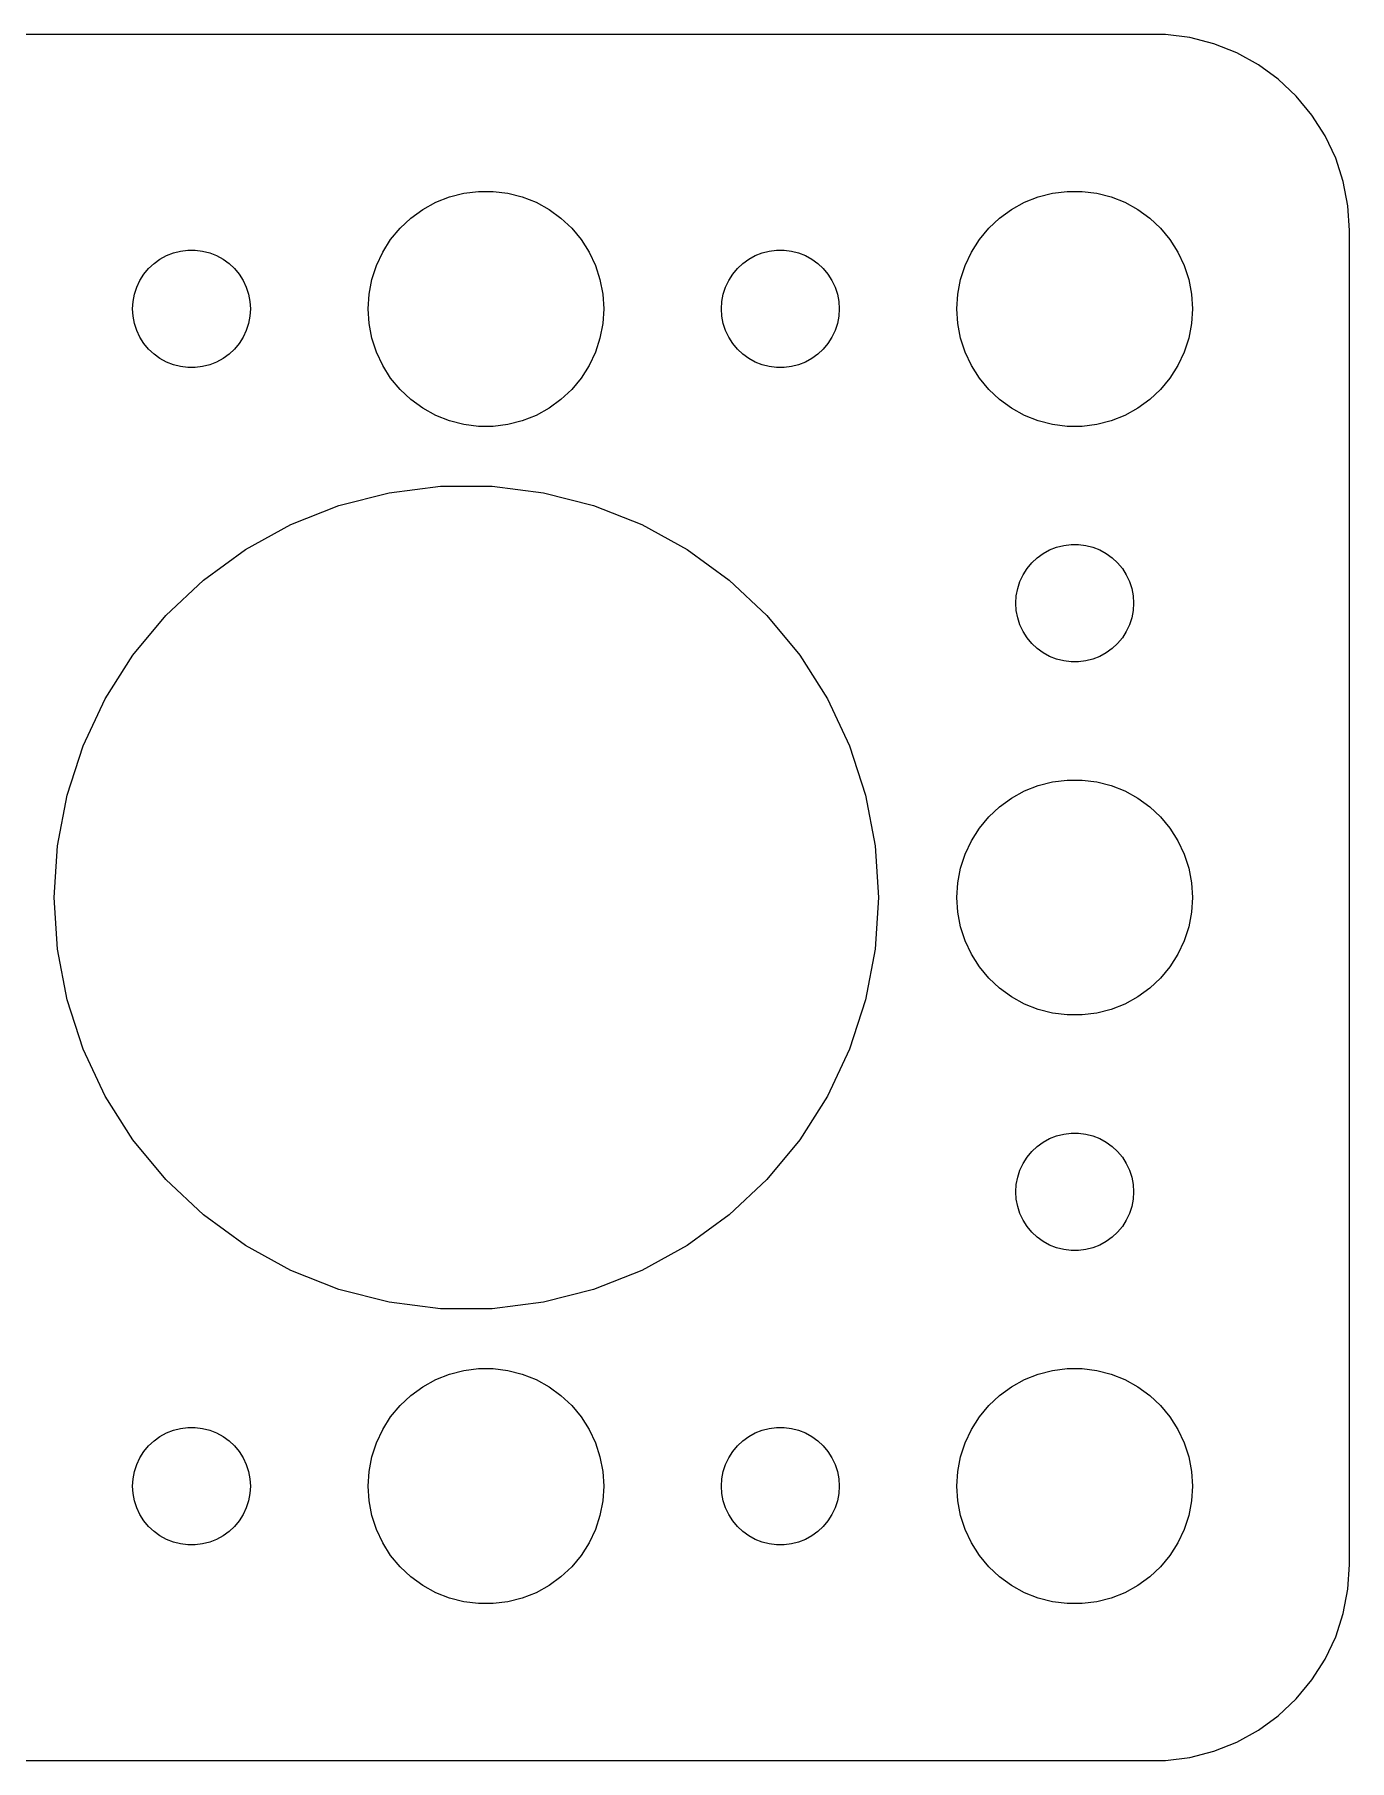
# Model space of a CAD drawing. Header units: metres. Extents: x -74 to 74, y -22 to 22.
# Drawn here: x 41 to 74.5, y -21.99 to 21.99 of the extents above; entities that cross this region are included whole.
import ezdxf

# ---------------------------------------------------------------- set-up
doc = ezdxf.new("R2010")
doc.units = ezdxf.units.M

msp = doc.modelspace()

# ---------------------------------------------------------------- linework, layer by layer
for p, q in [((69.8139, 21.9901), (-69.8139, 21.9901)), ((70.4369, 21.9114), (69.8139, 21.9901)), ((71.0451, 21.7553), (70.4369, 21.9114)), ((71.6289, 21.5241), (71.0451, 21.7553)), ((72.1791, 21.2216), (71.6289, 21.5241)), ((72.6871, 20.8526), (72.1791, 21.2216)), ((73.1448, 20.4227), (72.6871, 20.8526)), ((73.5451, 19.9389), (73.1448, 20.4227)), ((73.8815, 19.4088), (73.5451, 19.9389)), ((74.1489, 18.8406), (73.8815, 19.4088)), ((74.3429, 18.2434), (74.1489, 18.8406)), ((74.4606, 17.6267), (74.3429, 18.2434)), ((50.8925, 17.533), (51.2227, 17.7145)), ((51.2227, 17.7145), (51.5729, 17.8532)), ((51.5729, 17.8532), (51.9379, 17.9469)), ((51.9379, 17.9469), (52.3116, 17.9941)), ((52.3116, 17.9941), (52.6884, 17.9941)), ((52.6884, 17.9941), (53.0621, 17.9469)), ((53.0621, 17.9469), (53.427, 17.8532)), ((53.427, 17.8532), (53.7773, 17.7145)), ((53.7773, 17.7145), (54.1075, 17.533)), ((65.8925, 17.533), (66.2227, 17.7145)), ((66.2227, 17.7145), (66.573, 17.8532)), ((66.573, 17.8532), (66.9379, 17.9469)), ((66.9379, 17.9469), (67.3116, 17.9941)), ((67.3116, 17.9941), (67.6884, 17.9941)), ((67.6884, 17.9941), (68.0621, 17.9469)), ((68.0621, 17.9469), (68.427, 17.8532)), ((68.427, 17.8532), (68.7773, 17.7145)), ((68.7773, 17.7145), (69.1075, 17.533)), ((74.5, 17), (74.4606, 17.6267)), ((50.3131, 17.0536), (50.5877, 17.3115)), ((50.5877, 17.3115), (50.8925, 17.533)), ((54.1075, 17.533), (54.4123, 17.3115)), ((54.4123, 17.3115), (54.6869, 17.0536)), ((65.3131, 17.0536), (65.5877, 17.3115)), ((65.5877, 17.3115), (65.8925, 17.533)), ((69.1075, 17.533), (69.4123, 17.3115)), ((69.4123, 17.3115), (69.6869, 17.0536)), ((49.8711, 16.4453), (50.0729, 16.7634)), ((50.0729, 16.7634), (50.3131, 17.0536)), ((54.6869, 17.0536), (54.927, 16.7634)), ((54.927, 16.7634), (55.1289, 16.4453)), ((64.8711, 16.4453), (65.073, 16.7634)), ((65.073, 16.7634), (65.3131, 17.0536)), ((69.6869, 17.0536), (69.927, 16.7634)), ((69.927, 16.7634), (70.1289, 16.4453)), ((74.5, -17), (74.5, 17)), ((44.1963, 16.2665), (44.3613, 16.3572)), ((44.3613, 16.3572), (44.5365, 16.4266)), ((44.5365, 16.4266), (44.7189, 16.4734)), ((44.7189, 16.4734), (44.9058, 16.497)), ((44.9058, 16.497), (45.0942, 16.497)), ((45.0942, 16.497), (45.2811, 16.4734)), ((45.2811, 16.4734), (45.4635, 16.4266)), ((45.4635, 16.4266), (45.6387, 16.3572)), ((45.6387, 16.3572), (45.8037, 16.2665)), ((49.7107, 16.1044), (49.8711, 16.4453)), ((55.1289, 16.4453), (55.2893, 16.1044)), ((59.1963, 16.2665), (59.3613, 16.3572)), ((59.3613, 16.3572), (59.5365, 16.4266)), ((59.5365, 16.4266), (59.7189, 16.4734)), ((59.7189, 16.4734), (59.9058, 16.497)), ((59.9058, 16.497), (60.0942, 16.497)), ((60.0942, 16.497), (60.2811, 16.4734)), ((60.2811, 16.4734), (60.4635, 16.4266)), ((60.4635, 16.4266), (60.6387, 16.3572)), ((60.6387, 16.3572), (60.8037, 16.2665)), ((64.7107, 16.1044), (64.8711, 16.4453)), ((70.1289, 16.4453), (70.2893, 16.1044)), ((43.6855, 15.7226), (43.7865, 15.8817)), ((43.7865, 15.8817), (43.9065, 16.0268)), ((43.9065, 16.0268), (44.0439, 16.1558)), ((44.0439, 16.1558), (44.1963, 16.2665)), ((45.8037, 16.2665), (45.9561, 16.1558)), ((45.9561, 16.1558), (46.0934, 16.0268)), ((46.0934, 16.0268), (46.2135, 15.8817)), ((46.2135, 15.8817), (46.3145, 15.7226)), ((49.5942, 15.7461), (49.7107, 16.1044)), ((55.2893, 16.1044), (55.4057, 15.7461)), ((58.6855, 15.7226), (58.7865, 15.8817)), ((58.7865, 15.8817), (58.9065, 16.0268)), ((58.9065, 16.0268), (59.0439, 16.1558)), ((59.0439, 16.1558), (59.1963, 16.2665)), ((60.8037, 16.2665), (60.9561, 16.1558)), ((60.9561, 16.1558), (61.0934, 16.0268)), ((61.0934, 16.0268), (61.2135, 15.8817)), ((61.2135, 15.8817), (61.3145, 15.7226)), ((64.5943, 15.7461), (64.7107, 16.1044)), ((70.2893, 16.1044), (70.4057, 15.7461)), ((43.5471, 15.373), (43.6053, 15.5522)), ((43.6053, 15.5522), (43.6855, 15.7226)), ((46.3145, 15.7226), (46.3947, 15.5522)), ((46.3947, 15.5522), (46.4529, 15.373)), ((49.5237, 15.376), (49.5942, 15.7461)), ((55.4057, 15.7461), (55.4763, 15.376)), ((58.5471, 15.373), (58.6053, 15.5522)), ((58.6053, 15.5522), (58.6855, 15.7226)), ((61.3145, 15.7226), (61.3947, 15.5522)), ((61.3947, 15.5522), (61.4529, 15.373)), ((64.5237, 15.376), (64.5943, 15.7461)), ((70.4057, 15.7461), (70.4763, 15.376)), ((43.5, 15), (43.5118, 15.188)), ((43.5118, 14.812), (43.5, 15)), ((43.5118, 15.188), (43.5471, 15.373)), ((46.4529, 15.373), (46.4882, 15.188)), ((46.4882, 15.188), (46.5, 15)), ((46.5, 15), (46.4882, 14.812)), ((49.5, 15), (49.5237, 15.376)), ((49.5237, 14.624), (49.5, 15)), ((55.4763, 15.376), (55.5, 15)), ((55.5, 15), (55.4763, 14.624)), ((58.5, 15), (58.5118, 15.188)), ((58.5118, 14.812), (58.5, 15)), ((58.5118, 15.188), (58.5471, 15.373)), ((61.4529, 15.373), (61.4882, 15.188)), ((61.4882, 15.188), (61.5, 15)), ((61.5, 15), (61.4882, 14.812)), ((64.5, 15), (64.5237, 15.376)), ((64.5237, 14.624), (64.5, 15)), ((70.4763, 15.376), (70.5, 15)), ((70.5, 15), (70.4763, 14.624)), ((43.5471, 14.627), (43.5118, 14.812)), ((43.6053, 14.4478), (43.5471, 14.627)), ((46.4529, 14.627), (46.3947, 14.4478)), ((46.4882, 14.812), (46.4529, 14.627)), ((49.5942, 14.2539), (49.5237, 14.624)), ((55.4763, 14.624), (55.4057, 14.2539)), ((58.5471, 14.627), (58.5118, 14.812)), ((58.6053, 14.4478), (58.5471, 14.627)), ((61.4529, 14.627), (61.3947, 14.4478)), ((61.4882, 14.812), (61.4529, 14.627)), ((64.5943, 14.2539), (64.5237, 14.624)), ((70.4763, 14.624), (70.4057, 14.2539)), ((43.6855, 14.2774), (43.6053, 14.4478)), ((43.7865, 14.1183), (43.6855, 14.2774)), ((43.9065, 13.9732), (43.7865, 14.1183)), ((46.2135, 14.1183), (46.0934, 13.9732)), ((46.3145, 14.2774), (46.2135, 14.1183)), ((46.3947, 14.4478), (46.3145, 14.2774)), ((49.7107, 13.8956), (49.5942, 14.2539)), ((55.4057, 14.2539), (55.2893, 13.8956)), ((58.6855, 14.2774), (58.6053, 14.4478)), ((58.7865, 14.1183), (58.6855, 14.2774)), ((58.9065, 13.9732), (58.7865, 14.1183)), ((61.2135, 14.1183), (61.0934, 13.9732)), ((61.3145, 14.2774), (61.2135, 14.1183)), ((61.3947, 14.4478), (61.3145, 14.2774)), ((64.7107, 13.8956), (64.5943, 14.2539)), ((70.4057, 14.2539), (70.2893, 13.8956)), ((44.0439, 13.8442), (43.9065, 13.9732)), ((44.1963, 13.7335), (44.0439, 13.8442)), ((44.3613, 13.6427), (44.1963, 13.7335)), ((44.5365, 13.5734), (44.3613, 13.6427)), ((45.6387, 13.6427), (45.4635, 13.5734)), ((45.8037, 13.7335), (45.6387, 13.6427)), ((45.9561, 13.8442), (45.8037, 13.7335)), ((46.0934, 13.9732), (45.9561, 13.8442)), ((49.8711, 13.5547), (49.7107, 13.8956)), ((55.2893, 13.8956), (55.1289, 13.5547)), ((59.0439, 13.8442), (58.9065, 13.9732)), ((59.1963, 13.7335), (59.0439, 13.8442)), ((59.3613, 13.6427), (59.1963, 13.7335)), ((59.5365, 13.5734), (59.3613, 13.6427)), ((60.6387, 13.6427), (60.4635, 13.5734)), ((60.8037, 13.7335), (60.6387, 13.6427)), ((60.9561, 13.8442), (60.8037, 13.7335)), ((61.0934, 13.9732), (60.9561, 13.8442)), ((64.8711, 13.5547), (64.7107, 13.8956)), ((70.2893, 13.8956), (70.1289, 13.5547)), ((44.7189, 13.5266), (44.5365, 13.5734)), ((44.9058, 13.5029), (44.7189, 13.5266)), ((45.0942, 13.5029), (44.9058, 13.5029)), ((45.2811, 13.5266), (45.0942, 13.5029)), ((45.4635, 13.5734), (45.2811, 13.5266)), ((50.0729, 13.2366), (49.8711, 13.5547)), ((50.3131, 12.9464), (50.0729, 13.2366)), ((54.927, 13.2366), (54.6869, 12.9464)), ((55.1289, 13.5547), (54.927, 13.2366)), ((59.7189, 13.5266), (59.5365, 13.5734)), ((59.9058, 13.5029), (59.7189, 13.5266)), ((60.0942, 13.5029), (59.9058, 13.5029)), ((60.2811, 13.5266), (60.0942, 13.5029)), ((60.4635, 13.5734), (60.2811, 13.5266)), ((65.073, 13.2366), (64.8711, 13.5547)), ((65.3131, 12.9464), (65.073, 13.2366)), ((69.927, 13.2366), (69.6869, 12.9464)), ((70.1289, 13.5547), (69.927, 13.2366)), ((50.5877, 12.6884), (50.3131, 12.9464)), ((54.6869, 12.9464), (54.4123, 12.6884)), ((65.5877, 12.6884), (65.3131, 12.9464)), ((69.6869, 12.9464), (69.4123, 12.6884)), ((50.8925, 12.467), (50.5877, 12.6884)), ((51.2227, 12.2855), (50.8925, 12.467)), ((54.1075, 12.467), (53.7773, 12.2855)), ((54.4123, 12.6884), (54.1075, 12.467)), ((65.8925, 12.467), (65.5877, 12.6884)), ((66.2227, 12.2855), (65.8925, 12.467)), ((69.1075, 12.467), (68.7773, 12.2855)), ((69.4123, 12.6884), (69.1075, 12.467)), ((51.5729, 12.1468), (51.2227, 12.2855)), ((51.9379, 12.0531), (51.5729, 12.1468)), ((52.3116, 12.0059), (51.9379, 12.0531)), ((52.6884, 12.0059), (52.3116, 12.0059)), ((53.0621, 12.0531), (52.6884, 12.0059)), ((53.427, 12.1468), (53.0621, 12.0531)), ((53.7773, 12.2855), (53.427, 12.1468)), ((66.573, 12.1468), (66.2227, 12.2855)), ((66.9379, 12.0531), (66.573, 12.1468)), ((67.3116, 12.0059), (66.9379, 12.0531)), ((67.6884, 12.0059), (67.3116, 12.0059)), ((68.0621, 12.0531), (67.6884, 12.0059)), ((68.427, 12.1468), (68.0621, 12.0531)), ((68.7773, 12.2855), (68.427, 12.1468)), ((48.7553, 9.98608), (50.0325, 10.314)), ((50.0325, 10.314), (51.3407, 10.4793)), ((51.3407, 10.4793), (52.6593, 10.4793)), ((52.6593, 10.4793), (53.9675, 10.314)), ((53.9675, 10.314), (55.2447, 9.98608)), ((47.5293, 9.50067), (48.7553, 9.98608)), ((55.2447, 9.98608), (56.4707, 9.50067)), ((46.3738, 8.86543), (47.5293, 9.50067)), ((56.4707, 9.50067), (57.6262, 8.86543)), ((45.307, 8.09038), (46.3738, 8.86543)), ((57.6262, 8.86543), (58.6929, 8.09038)), ((66.6963, 8.76648), (66.8613, 8.85724)), ((66.8613, 8.85724), (67.0365, 8.92657)), ((67.0365, 8.92657), (67.2189, 8.97342)), ((67.2189, 8.97342), (67.4058, 8.99704)), ((67.4058, 8.99704), (67.5942, 8.99704)), ((67.5942, 8.99704), (67.7811, 8.97342)), ((67.7811, 8.97342), (67.9635, 8.92657)), ((67.9635, 8.92657), (68.1387, 8.85724)), ((68.1387, 8.85724), (68.3037, 8.76648)), ((66.1855, 8.22263), (66.2865, 8.38167)), ((66.2865, 8.38167), (66.4065, 8.52681)), ((66.4065, 8.52681), (66.5439, 8.65576)), ((66.5439, 8.65576), (66.6963, 8.76648)), ((68.3037, 8.76648), (68.4561, 8.65576)), ((68.4561, 8.65576), (68.5934, 8.52681)), ((68.5934, 8.52681), (68.7135, 8.38167)), ((68.7135, 8.38167), (68.8145, 8.22263)), ((44.3458, 7.18774), (45.307, 8.09038)), ((58.6929, 8.09038), (59.6542, 7.18774)), ((66.0471, 7.87303), (66.1053, 8.05219)), ((66.1053, 8.05219), (66.1855, 8.22263)), ((68.8145, 8.22263), (68.8947, 8.05219)), ((68.8947, 8.05219), (68.9529, 7.87303)), ((66, 7.5), (66.0118, 7.68799)), ((66.0118, 7.312), (66, 7.5)), ((66.0118, 7.68799), (66.0471, 7.87303)), ((68.9529, 7.87303), (68.9882, 7.68799)), ((68.9882, 7.68799), (69, 7.5)), ((69, 7.5), (68.9882, 7.312)), ((43.5053, 6.17174), (44.3458, 7.18774)), ((59.6542, 7.18774), (60.4947, 6.17174)), ((66.0471, 7.12695), (66.0118, 7.312)), ((66.1053, 6.9478), (66.0471, 7.12695)), ((68.9529, 7.12695), (68.8947, 6.9478)), ((68.9882, 7.312), (68.9529, 7.12695)), ((66.1855, 6.77736), (66.1053, 6.9478)), ((66.2865, 6.61832), (66.1855, 6.77736)), ((66.4065, 6.47318), (66.2865, 6.61832)), ((68.7135, 6.61832), (68.5934, 6.47318)), ((68.8145, 6.77736), (68.7135, 6.61832)), ((68.8947, 6.9478), (68.8145, 6.77736)), ((42.7988, 5.05841), (43.5053, 6.17174)), ((60.4947, 6.17174), (61.2012, 5.05841)), ((66.5439, 6.34422), (66.4065, 6.47318)), ((66.6963, 6.23351), (66.5439, 6.34422)), ((66.8613, 6.14275), (66.6963, 6.23351)), ((68.3037, 6.23351), (68.1387, 6.14275)), ((68.4561, 6.34422), (68.3037, 6.23351)), ((68.5934, 6.47318), (68.4561, 6.34422)), ((67.0365, 6.07341), (66.8613, 6.14275)), ((67.2189, 6.02657), (67.0365, 6.07341)), ((67.4058, 6.00294), (67.2189, 6.02657)), ((67.5942, 6.00294), (67.4058, 6.00294)), ((67.7811, 6.02657), (67.5942, 6.00294)), ((67.9635, 6.07341), (67.7811, 6.02657)), ((68.1387, 6.14275), (67.9635, 6.07341)), ((42.2373, 3.8653), (42.7988, 5.05841)), ((61.2012, 5.05841), (61.7626, 3.8653)), ((41.8299, 2.61124), (42.2373, 3.8653)), ((61.7626, 3.8653), (62.1701, 2.61124)), ((65.8925, 2.53297), (66.2227, 2.71448)), ((66.2227, 2.71448), (66.573, 2.85316)), ((66.573, 2.85316), (66.9379, 2.94685)), ((66.9379, 2.94685), (67.3116, 2.99408)), ((67.3116, 2.99408), (67.6884, 2.99408)), ((67.6884, 2.99408), (68.0621, 2.94685)), ((68.0621, 2.94685), (68.427, 2.85316)), ((68.427, 2.85316), (68.7773, 2.71448)), ((68.7773, 2.71448), (69.1075, 2.53297)), ((41.5828, 1.31599), (41.8299, 2.61124)), ((62.1701, 2.61124), (62.4172, 1.31599)), ((65.3131, 2.05363), (65.5877, 2.31154)), ((65.5877, 2.31154), (65.8925, 2.53297)), ((69.1075, 2.53297), (69.4123, 2.31154)), ((69.4123, 2.31154), (69.6869, 2.05363)), ((64.8711, 1.44525), (65.073, 1.76335)), ((65.073, 1.76335), (65.3131, 2.05363)), ((69.6869, 2.05363), (69.927, 1.76335)), ((69.927, 1.76335), (70.1289, 1.44525)), ((64.7107, 1.10437), (64.8711, 1.44525)), ((70.1289, 1.44525), (70.2893, 1.10437)), ((41.5, 0), (41.5828, 1.31599)), ((62.4172, 1.31599), (62.5, 0)), ((64.5943, 0.74606), (64.7107, 1.10437)), ((70.2893, 1.10437), (70.4057, 0.74606)), ((64.5237, 0.37599), (64.5943, 0.74606)), ((70.4057, 0.74606), (70.4763, 0.37599)), ((41.5828, -1.31599), (41.5, 0)), ((62.5, 0), (62.4172, -1.31599)), ((64.5, 0), (64.5237, 0.37599)), ((64.5237, -0.37599), (64.5, 0)), ((70.4763, 0.37599), (70.5, 0)), ((70.5, 0), (70.4763, -0.37599)), ((64.5943, -0.74606), (64.5237, -0.37599)), ((70.4763, -0.37599), (70.4057, -0.74606)), ((64.7107, -1.10437), (64.5943, -0.74606)), ((70.4057, -0.74606), (70.2893, -1.10437)), ((41.8299, -2.61124), (41.5828, -1.31599)), ((62.4172, -1.31599), (62.1701, -2.61124)), ((64.8711, -1.44525), (64.7107, -1.10437)), ((70.2893, -1.10437), (70.1289, -1.44525)), ((65.073, -1.76335), (64.8711, -1.44525)), ((70.1289, -1.44525), (69.927, -1.76335)), ((65.3131, -2.05363), (65.073, -1.76335)), ((65.5877, -2.31154), (65.3131, -2.05363)), ((69.6869, -2.05363), (69.4123, -2.31154)), ((69.927, -1.76335), (69.6869, -2.05363)), ((42.2373, -3.8653), (41.8299, -2.61124)), ((62.1701, -2.61124), (61.7626, -3.8653)), ((65.8925, -2.53297), (65.5877, -2.31154)), ((66.2227, -2.71448), (65.8925, -2.53297)), ((69.1075, -2.53297), (68.7773, -2.71448)), ((69.4123, -2.31154), (69.1075, -2.53297)), ((66.573, -2.85316), (66.2227, -2.71448)), ((66.9379, -2.94685), (66.573, -2.85316)), ((67.3116, -2.99408), (66.9379, -2.94685)), ((67.6884, -2.99408), (67.3116, -2.99408)), ((68.0621, -2.94685), (67.6884, -2.99408)), ((68.427, -2.85316), (68.0621, -2.94685)), ((68.7773, -2.71448), (68.427, -2.85316)), ((42.7988, -5.05841), (42.2373, -3.8653)), ((61.7626, -3.8653), (61.2012, -5.05841)), ((43.5053, -6.17174), (42.7988, -5.05841)), ((61.2012, -5.05841), (60.4947, -6.17174)), ((66.6963, -6.23351), (66.8613, -6.14275)), ((66.8613, -6.14275), (67.0365, -6.07341)), ((67.0365, -6.07341), (67.2189, -6.02657)), ((67.2189, -6.02657), (67.4058, -6.00294)), ((67.4058, -6.00294), (67.5942, -6.00294)), ((67.5942, -6.00294), (67.7811, -6.02657)), ((67.7811, -6.02657), (67.9635, -6.07341)), ((67.9635, -6.07341), (68.1387, -6.14275)), ((68.1387, -6.14275), (68.3037, -6.23351)), ((44.3458, -7.18774), (43.5053, -6.17174)), ((60.4947, -6.17174), (59.6542, -7.18774)), ((66.2865, -6.61832), (66.4065, -6.47318)), ((66.4065, -6.47318), (66.5439, -6.34422)), ((66.5439, -6.34422), (66.6963, -6.23351)), ((68.3037, -6.23351), (68.4561, -6.34422)), ((68.4561, -6.34422), (68.5934, -6.47318)), ((68.5934, -6.47318), (68.7135, -6.61832)), ((66.0471, -7.12695), (66.1053, -6.9478)), ((66.1053, -6.9478), (66.1855, -6.77736)), ((66.1855, -6.77736), (66.2865, -6.61832)), ((68.7135, -6.61832), (68.8145, -6.77736)), ((68.8145, -6.77736), (68.8947, -6.9478)), ((68.8947, -6.9478), (68.9529, -7.12695)), ((45.307, -8.09038), (44.3458, -7.18774)), ((59.6542, -7.18774), (58.6929, -8.09038)), ((66, -7.5), (66.0118, -7.312)), ((66.0118, -7.312), (66.0471, -7.12695)), ((68.9529, -7.12695), (68.9882, -7.312)), ((68.9882, -7.312), (69, -7.5)), ((66.0118, -7.68799), (66, -7.5)), ((66.0471, -7.87303), (66.0118, -7.68799)), ((66.1053, -8.05219), (66.0471, -7.87303)), ((68.9529, -7.87303), (68.8947, -8.05219)), ((68.9882, -7.68799), (68.9529, -7.87303)), ((69, -7.5), (68.9882, -7.68799)), ((46.3738, -8.86543), (45.307, -8.09038)), ((58.6929, -8.09038), (57.6262, -8.86543)), ((66.1855, -8.22263), (66.1053, -8.05219)), ((66.2865, -8.38167), (66.1855, -8.22263)), ((68.8145, -8.22263), (68.7135, -8.38167)), ((68.8947, -8.05219), (68.8145, -8.22263)), ((66.4065, -8.52681), (66.2865, -8.38167)), ((66.5439, -8.65576), (66.4065, -8.52681)), ((66.6963, -8.76648), (66.5439, -8.65576)), ((66.8613, -8.85724), (66.6963, -8.76648)), ((68.3037, -8.76648), (68.1387, -8.85724)), ((68.4561, -8.65576), (68.3037, -8.76648)), ((68.5934, -8.52681), (68.4561, -8.65576)), ((68.7135, -8.38167), (68.5934, -8.52681)), ((47.5293, -9.50067), (46.3738, -8.86543)), ((57.6262, -8.86543), (56.4707, -9.50067)), ((67.0365, -8.92657), (66.8613, -8.85724)), ((67.2189, -8.97342), (67.0365, -8.92657)), ((67.4058, -8.99704), (67.2189, -8.97342)), ((67.5942, -8.99704), (67.4058, -8.99704)), ((67.7811, -8.97342), (67.5942, -8.99704)), ((67.9635, -8.92657), (67.7811, -8.97342)), ((68.1387, -8.85724), (67.9635, -8.92657)), ((48.7553, -9.98608), (47.5293, -9.50067)), ((56.4707, -9.50067), (55.2447, -9.98608)), ((50.0325, -10.314), (48.7553, -9.98608)), ((55.2447, -9.98608), (53.9675, -10.314)), ((51.3407, -10.4793), (50.0325, -10.314)), ((52.6593, -10.4793), (51.3407, -10.4793)), ((53.9675, -10.314), (52.6593, -10.4793)), ((50.8925, -12.467), (51.2227, -12.2855)), ((51.2227, -12.2855), (51.5729, -12.1468)), ((51.5729, -12.1468), (51.9379, -12.0531)), ((51.9379, -12.0531), (52.3116, -12.0059)), ((52.3116, -12.0059), (52.6884, -12.0059)), ((52.6884, -12.0059), (53.0621, -12.0531)), ((53.0621, -12.0531), (53.427, -12.1468)), ((53.427, -12.1468), (53.7773, -12.2855)), ((53.7773, -12.2855), (54.1075, -12.467)), ((65.8925, -12.467), (66.2227, -12.2855)), ((66.2227, -12.2855), (66.573, -12.1468)), ((66.573, -12.1468), (66.9379, -12.0531)), ((66.9379, -12.0531), (67.3116, -12.0059)), ((67.3116, -12.0059), (67.6884, -12.0059)), ((67.6884, -12.0059), (68.0621, -12.0531)), ((68.0621, -12.0531), (68.427, -12.1468)), ((68.427, -12.1468), (68.7773, -12.2855)), ((68.7773, -12.2855), (69.1075, -12.467)), ((50.3131, -12.9464), (50.5877, -12.6884)), ((50.5877, -12.6884), (50.8925, -12.467)), ((54.1075, -12.467), (54.4123, -12.6884)), ((54.4123, -12.6884), (54.6869, -12.9464)), ((65.3131, -12.9464), (65.5877, -12.6884)), ((65.5877, -12.6884), (65.8925, -12.467)), ((69.1075, -12.467), (69.4123, -12.6884)), ((69.4123, -12.6884), (69.6869, -12.9464)), ((50.0729, -13.2366), (50.3131, -12.9464)), ((54.6869, -12.9464), (54.927, -13.2366)), ((65.073, -13.2366), (65.3131, -12.9464)), ((69.6869, -12.9464), (69.927, -13.2366)), ((44.3613, -13.6427), (44.5365, -13.5734)), ((44.5365, -13.5734), (44.7189, -13.5266)), ((44.7189, -13.5266), (44.9058, -13.5029)), ((44.9058, -13.5029), (45.0942, -13.5029)), ((45.0942, -13.5029), (45.2811, -13.5266)), ((45.2811, -13.5266), (45.4635, -13.5734)), ((45.4635, -13.5734), (45.6387, -13.6427)), ((49.7107, -13.8956), (49.8711, -13.5547)), ((49.8711, -13.5547), (50.0729, -13.2366)), ((54.927, -13.2366), (55.1289, -13.5547)), ((55.1289, -13.5547), (55.2893, -13.8956)), ((59.3613, -13.6427), (59.5365, -13.5734)), ((59.5365, -13.5734), (59.7189, -13.5266)), ((59.7189, -13.5266), (59.9058, -13.5029)), ((59.9058, -13.5029), (60.0942, -13.5029)), ((60.0942, -13.5029), (60.2811, -13.5266)), ((60.2811, -13.5266), (60.4635, -13.5734)), ((60.4635, -13.5734), (60.6387, -13.6427)), ((64.7107, -13.8956), (64.8711, -13.5547)), ((64.8711, -13.5547), (65.073, -13.2366)), ((69.927, -13.2366), (70.1289, -13.5547)), ((70.1289, -13.5547), (70.2893, -13.8956)), ((43.7865, -14.1183), (43.9065, -13.9732)), ((43.9065, -13.9732), (44.0439, -13.8442)), ((44.0439, -13.8442), (44.1963, -13.7335)), ((44.1963, -13.7335), (44.3613, -13.6427)), ((45.6387, -13.6427), (45.8037, -13.7335)), ((45.8037, -13.7335), (45.9561, -13.8442)), ((45.9561, -13.8442), (46.0934, -13.9732)), ((46.0934, -13.9732), (46.2135, -14.1183)), ((49.5942, -14.2539), (49.7107, -13.8956)), ((55.2893, -13.8956), (55.4057, -14.2539)), ((58.7865, -14.1183), (58.9065, -13.9732)), ((58.9065, -13.9732), (59.0439, -13.8442)), ((59.0439, -13.8442), (59.1963, -13.7335)), ((59.1963, -13.7335), (59.3613, -13.6427)), ((60.6387, -13.6427), (60.8037, -13.7335)), ((60.8037, -13.7335), (60.9561, -13.8442)), ((60.9561, -13.8442), (61.0934, -13.9732)), ((61.0934, -13.9732), (61.2135, -14.1183)), ((64.5943, -14.2539), (64.7107, -13.8956)), ((70.2893, -13.8956), (70.4057, -14.2539)), ((43.5471, -14.627), (43.6053, -14.4478)), ((43.6053, -14.4478), (43.6855, -14.2774)), ((43.6855, -14.2774), (43.7865, -14.1183)), ((46.2135, -14.1183), (46.3145, -14.2774)), ((46.3145, -14.2774), (46.3947, -14.4478)), ((46.3947, -14.4478), (46.4529, -14.627)), ((49.5237, -14.624), (49.5942, -14.2539)), ((55.4057, -14.2539), (55.4763, -14.624)), ((58.5471, -14.627), (58.6053, -14.4478)), ((58.6053, -14.4478), (58.6855, -14.2774)), ((58.6855, -14.2774), (58.7865, -14.1183)), ((61.2135, -14.1183), (61.3145, -14.2774)), ((61.3145, -14.2774), (61.3947, -14.4478)), ((61.3947, -14.4478), (61.4529, -14.627)), ((64.5237, -14.624), (64.5943, -14.2539)), ((70.4057, -14.2539), (70.4763, -14.624)), ((43.5, -15), (43.5118, -14.812)), ((43.5118, -14.812), (43.5471, -14.627)), ((46.4529, -14.627), (46.4882, -14.812)), ((46.4882, -14.812), (46.5, -15)), ((49.5, -15), (49.5237, -14.624)), ((55.4763, -14.624), (55.5, -15)), ((58.5, -15), (58.5118, -14.812)), ((58.5118, -14.812), (58.5471, -14.627)), ((61.4529, -14.627), (61.4882, -14.812)), ((61.4882, -14.812), (61.5, -15)), ((64.5, -15), (64.5237, -14.624)), ((70.4763, -14.624), (70.5, -15)), ((43.5118, -15.188), (43.5, -15)), ((43.5471, -15.373), (43.5118, -15.188)), ((43.6053, -15.5522), (43.5471, -15.373)), ((46.4529, -15.373), (46.3947, -15.5522)), ((46.4882, -15.188), (46.4529, -15.373)), ((46.5, -15), (46.4882, -15.188)), ((49.5237, -15.376), (49.5, -15)), ((49.5942, -15.7461), (49.5237, -15.376)), ((55.4763, -15.376), (55.4057, -15.7461)), ((55.5, -15), (55.4763, -15.376)), ((58.5118, -15.188), (58.5, -15)), ((58.5471, -15.373), (58.5118, -15.188)), ((58.6053, -15.5522), (58.5471, -15.373)), ((61.4529, -15.373), (61.3947, -15.5522)), ((61.4882, -15.188), (61.4529, -15.373)), ((61.5, -15), (61.4882, -15.188)), ((64.5237, -15.376), (64.5, -15)), ((64.5943, -15.7461), (64.5237, -15.376)), ((70.4763, -15.376), (70.4057, -15.7461)), ((70.5, -15), (70.4763, -15.376)), ((43.6855, -15.7226), (43.6053, -15.5522)), ((43.7865, -15.8817), (43.6855, -15.7226)), ((46.3145, -15.7226), (46.2135, -15.8817)), ((46.3947, -15.5522), (46.3145, -15.7226)), ((49.7107, -16.1044), (49.5942, -15.7461)), ((55.4057, -15.7461), (55.2893, -16.1044)), ((58.6855, -15.7226), (58.6053, -15.5522)), ((58.7865, -15.8817), (58.6855, -15.7226)), ((61.3145, -15.7226), (61.2135, -15.8817)), ((61.3947, -15.5522), (61.3145, -15.7226)), ((64.7107, -16.1044), (64.5943, -15.7461)), ((70.4057, -15.7461), (70.2893, -16.1044)), ((43.9065, -16.0268), (43.7865, -15.8817)), ((44.0439, -16.1558), (43.9065, -16.0268)), ((44.1963, -16.2665), (44.0439, -16.1558)), ((44.3613, -16.3572), (44.1963, -16.2665)), ((45.8037, -16.2665), (45.6387, -16.3572)), ((45.9561, -16.1558), (45.8037, -16.2665)), ((46.0934, -16.0268), (45.9561, -16.1558)), ((46.2135, -15.8817), (46.0934, -16.0268)), ((49.8711, -16.4453), (49.7107, -16.1044)), ((55.2893, -16.1044), (55.1289, -16.4453)), ((58.9065, -16.0268), (58.7865, -15.8817)), ((59.0439, -16.1558), (58.9065, -16.0268)), ((59.1963, -16.2665), (59.0439, -16.1558)), ((59.3613, -16.3572), (59.1963, -16.2665)), ((60.8037, -16.2665), (60.6387, -16.3572)), ((60.9561, -16.1558), (60.8037, -16.2665)), ((61.0934, -16.0268), (60.9561, -16.1558)), ((61.2135, -15.8817), (61.0934, -16.0268)), ((64.8711, -16.4453), (64.7107, -16.1044)), ((70.2893, -16.1044), (70.1289, -16.4453)), ((44.5365, -16.4266), (44.3613, -16.3572)), ((44.7189, -16.4734), (44.5365, -16.4266)), ((44.9058, -16.497), (44.7189, -16.4734)), ((45.0942, -16.497), (44.9058, -16.497)), ((45.2811, -16.4734), (45.0942, -16.497)), ((45.4635, -16.4266), (45.2811, -16.4734)), ((45.6387, -16.3572), (45.4635, -16.4266)), ((50.0729, -16.7634), (49.8711, -16.4453)), ((55.1289, -16.4453), (54.927, -16.7634)), ((59.5365, -16.4266), (59.3613, -16.3572)), ((59.7189, -16.4734), (59.5365, -16.4266)), ((59.9058, -16.497), (59.7189, -16.4734)), ((60.0942, -16.497), (59.9058, -16.497)), ((60.2811, -16.4734), (60.0942, -16.497)), ((60.4635, -16.4266), (60.2811, -16.4734)), ((60.6387, -16.3572), (60.4635, -16.4266)), ((65.073, -16.7634), (64.8711, -16.4453)), ((70.1289, -16.4453), (69.927, -16.7634)), ((50.3131, -17.0536), (50.0729, -16.7634)), ((50.5877, -17.3115), (50.3131, -17.0536)), ((54.6869, -17.0536), (54.4123, -17.3115)), ((54.927, -16.7634), (54.6869, -17.0536)), ((65.3131, -17.0536), (65.073, -16.7634)), ((65.5877, -17.3115), (65.3131, -17.0536)), ((69.6869, -17.0536), (69.4123, -17.3115)), ((69.927, -16.7634), (69.6869, -17.0536)), ((74.4606, -17.6267), (74.5, -17)), ((50.8925, -17.533), (50.5877, -17.3115)), ((51.2227, -17.7145), (50.8925, -17.533)), ((54.1075, -17.533), (53.7773, -17.7145)), ((54.4123, -17.3115), (54.1075, -17.533)), ((65.8925, -17.533), (65.5877, -17.3115)), ((66.2227, -17.7145), (65.8925, -17.533)), ((69.1075, -17.533), (68.7773, -17.7145)), ((69.4123, -17.3115), (69.1075, -17.533)), ((51.5729, -17.8532), (51.2227, -17.7145)), ((51.9379, -17.9469), (51.5729, -17.8532)), ((52.3116, -17.9941), (51.9379, -17.9469)), ((52.6884, -17.9941), (52.3116, -17.9941)), ((53.0621, -17.9469), (52.6884, -17.9941)), ((53.427, -17.8532), (53.0621, -17.9469)), ((53.7773, -17.7145), (53.427, -17.8532)), ((66.573, -17.8532), (66.2227, -17.7145)), ((66.9379, -17.9469), (66.573, -17.8532)), ((67.3116, -17.9941), (66.9379, -17.9469)), ((67.6884, -17.9941), (67.3116, -17.9941)), ((68.0621, -17.9469), (67.6884, -17.9941)), ((68.427, -17.8532), (68.0621, -17.9469)), ((68.7773, -17.7145), (68.427, -17.8532)), ((74.3429, -18.2434), (74.4606, -17.6267)), ((74.1489, -18.8406), (74.3429, -18.2434)), ((73.8815, -19.4088), (74.1489, -18.8406)), ((73.5451, -19.9389), (73.8815, -19.4088)), ((73.1448, -20.4227), (73.5451, -19.9389)), ((72.6871, -20.8526), (73.1448, -20.4227)), ((72.1791, -21.2216), (72.6871, -20.8526)), ((71.0451, -21.7553), (71.6289, -21.5241)), ((71.6289, -21.5241), (72.1791, -21.2216)), ((-69.8139, -21.9901), (69.8139, -21.9901)), ((69.8139, -21.9901), (70.4369, -21.9114)), ((70.4369, -21.9114), (71.0451, -21.7553))]:
    msp.add_line(p, q)

doc.saveas('drawing.dxf')
